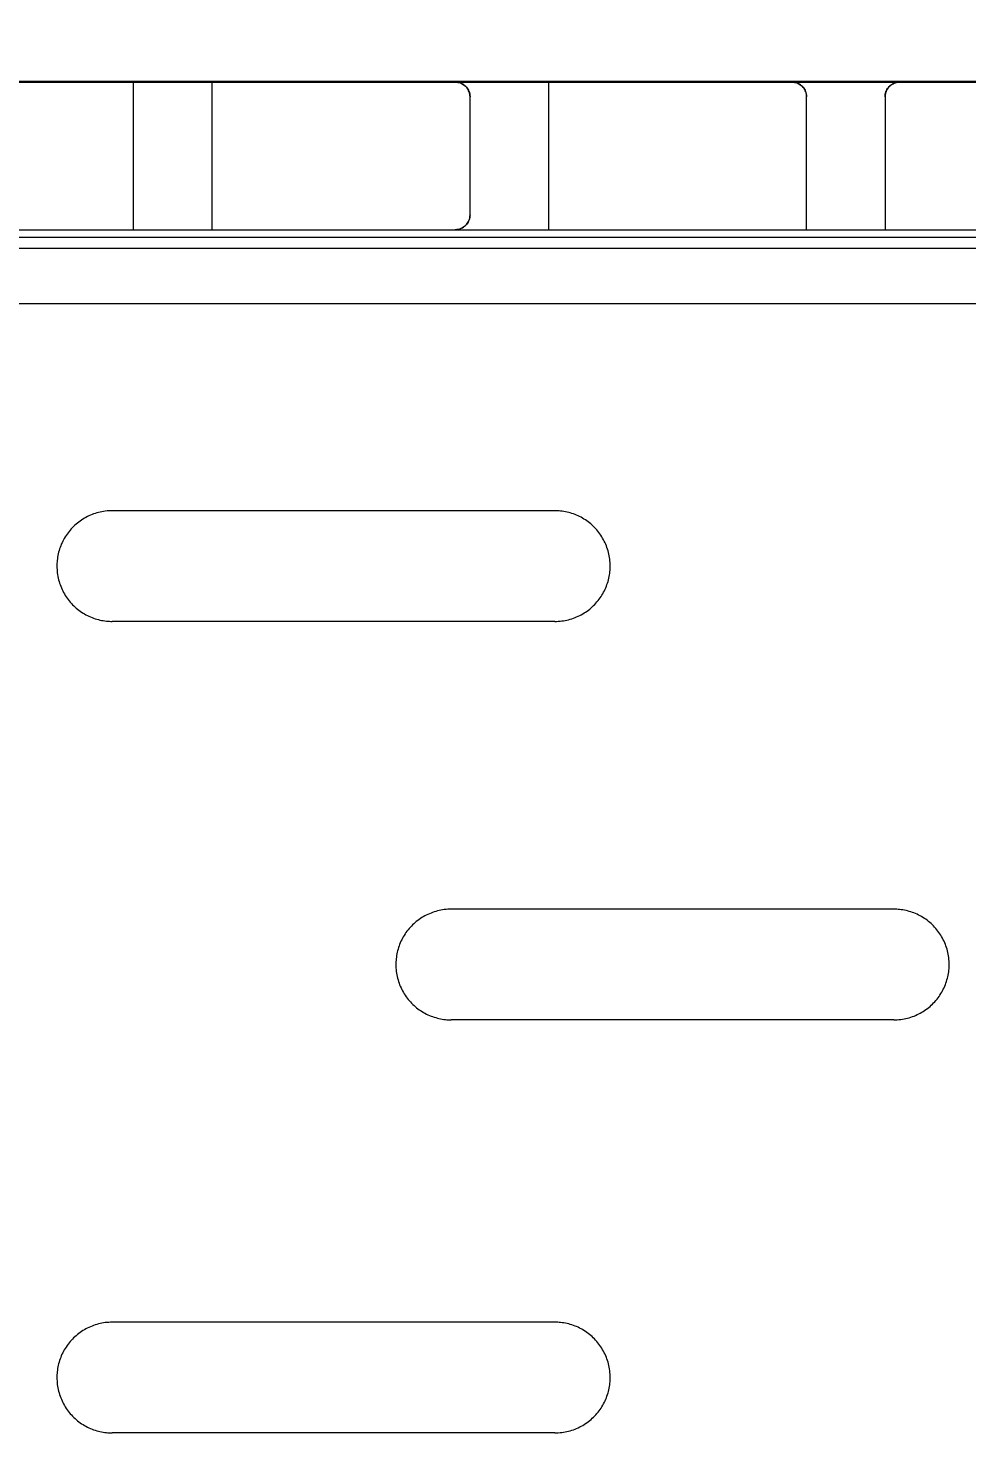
# Model space of a CAD drawing. Header units: millimetres. Extents: x 27531 to 32481, y 14140 to 19587.
# Drawn here: x 31089.9 to 31333.7, y 15457.8 to 15822.7 of the extents above; entities that cross this region are included whole.
import ezdxf

# ---------------------------------------------------------------- set-up
doc = ezdxf.new("R2010")
doc.units = ezdxf.units.MM
doc.header["$LTSCALE"] = 3
doc.layers.add('Warstwa 1', color=7, linetype='Continuous')
doc.styles.get("Standard").update_dxf_attribs({"font": 'arial.ttf'})
doc.dimstyles.new('MATEUSZ', dxfattribs={"dimtxt": 35, "dimasz": 16, "dimexe": 0.18, "dimexo": 0.0625, "dimgap": 0.09, "dimtad": 0, "dimdec": 0, "dimdsep": 46, "dimtxsty": 'Standard', "dimblk": 'DOT', "dimcen": 0.09, "dimse1": 1, "dimse2": 1, "dimadec": 0, "dimazin": 0, "dimtfac": 1, "dimtdec": 0, "dimtofl": 0, "dimtmove": 0, "dimatfit": 3, "dimfxl": 1, "dimtolj": 1, "dimtzin": 0, "dimlwd": 9, "dimlwe": 9, "dimarcsym": 0})

# ---------------------------------------------------------------- blocks, each defined once
blk = doc.blocks.new('dfs')
at = {"layer": 'Warstwa 1', "color": 7, "lineweight": 18}
for points in [[(-14009.75, 39789.02), (-13365.2, 39789.02)], [(-14009.75, 39789.02), (-13365.2, 39789.02)], [(-14009.75, 39788.8), (-13365.2, 39788.8)], [(-14009.75, 39788.8), (-13365.2, 39788.8)], [(-13736.47, 39788.8), (-13793.96, 39788.8)], [(-13736.47, 39788.8), (-13793.96, 39788.8)], [(-13736.47, 39753.96), (-13736.47, 39788.8)], [(-13736.47, 39753.96), (-13736.47, 39788.8)], [(-13736.47, 39788.8), (-13736.47, 39788.8)], [(-13660.47, 39788.8), (-13717.96, 39788.8)], [(-13717.96, 39788.8), (-13717.96, 39753.96)], [(-13717.96, 39788.8), (-13717.96, 39753.96)], [(-13717.96, 39788.8), (-13717.96, 39788.8)], [(-13660.47, 39788.8), (-13717.96, 39788.8)], [(-13580.99, 39788.8), (-13638.48, 39788.8)], [(-13638.48, 39788.8), (-13638.48, 39753.96)], [(-13638.48, 39788.8), (-13638.48, 39753.96)], [(-13638.48, 39788.8), (-13638.48, 39788.8)], [(-13580.99, 39788.8), (-13638.48, 39788.8)], [(-13501.51, 39788.8), (-13555.52, 39788.8)], [(-13501.51, 39788.8), (-13555.52, 39788.8)], [(-13656.99, 39757.45), (-13656.99, 39785.32)], [(-13656.99, 39757.45), (-13656.99, 39785.32)], [(-13577.51, 39753.96), (-13577.51, 39785.32)], [(-13577.51, 39753.96), (-13577.51, 39785.32)], [(-13559, 39785.32), (-13559, 39753.96)], [(-13559, 39785.32), (-13559, 39753.96)], [(-14010.62, 39753.96), (-13366.07, 39753.96)], [(-14010.62, 39753.96), (-13366.07, 39753.96)], [(-14009.75, 39753.96), (-13365.2, 39753.96)], [(-14009.75, 39753.96), (-13365.2, 39753.96)], [(-14009.75, 39753.96), (-13365.2, 39753.96)], [(-14009.75, 39753.96), (-13365.2, 39753.96)], [(-14009.75, 39753.96), (-13365.2, 39753.96)], [(-14009.75, 39753.96), (-13365.2, 39753.96)], [(-14009.75, 39753.96), (-13365.2, 39753.96)], [(-14009.75, 39753.96), (-13365.2, 39753.96)], [(-13797.44, 39753.96), (-13736.47, 39753.96)], [(-13797.44, 39753.96), (-13736.47, 39753.96)], [(-13736.47, 39753.96), (-13736.47, 39753.96)], [(-13717.96, 39753.96), (-13660.47, 39753.96)], [(-13717.96, 39753.96), (-13717.96, 39753.96)], [(-13717.96, 39753.96), (-13660.47, 39753.96)], [(-13638.48, 39753.96), (-13577.51, 39753.96)], [(-13638.48, 39753.96), (-13638.48, 39753.96)], [(-13638.48, 39753.96), (-13577.51, 39753.96)], [(-13577.51, 39753.96), (-13577.51, 39753.96)], [(-13559, 39753.96), (-13498.03, 39753.96)], [(-13559, 39753.96), (-13559, 39753.96)], [(-13559, 39753.96), (-13498.03, 39753.96)], [(-14009.75, 39752.22), (-13365.2, 39752.22)], [(-14009.75, 39752.22), (-13365.2, 39752.22)], [(-14010.62, 39749.61), (-13366.07, 39749.61)], [(-14010.62, 39749.61), (-13366.07, 39749.61)], [(-14009.75, 39749.61), (-13365.2, 39749.61)], [(-14009.75, 39749.61), (-13365.2, 39749.61)], [(-13976, 39736.54), (-13398.95, 39736.54)], [(-13976, 39736.54), (-13398.95, 39736.54)], [(-13976, 39736.54), (-13398.95, 39736.54)], [(-13976, 39736.54), (-13398.95, 39736.54)]]:
    blk.add_lwpolyline(points, dxfattribs=at)
for points, knots in [([(-13660.47, 39788.8), (-13660.09, 39788.8), (-13659.65, 39788.72), (-13659.29, 39788.6), (-13658.93, 39788.46), (-13658.56, 39788.25), (-13658.26, 39788.01), (-13657.96, 39787.76), (-13657.7, 39787.46), (-13657.5, 39787.13), (-13657.29, 39786.79), (-13657.15, 39786.45), (-13657.07, 39786.06), (-13657.01, 39785.81), (-13656.99, 39785.58), (-13656.99, 39785.32)], [0, 0, 0, 0, 1, 1, 1, 2, 2, 2, 3, 3, 3, 4, 4, 4, 5, 5, 5, 5]), ([(-13656.99, 39785.32), (-13656.99, 39785.7), (-13657.07, 39786.15), (-13657.2, 39786.5), (-13657.33, 39786.87), (-13657.54, 39787.23), (-13657.78, 39787.53), (-13658.03, 39787.83), (-13658.33, 39788.09), (-13658.66, 39788.3), (-13659, 39788.5), (-13659.34, 39788.64), (-13659.73, 39788.72), (-13659.98, 39788.78), (-13660.22, 39788.8), (-13660.47, 39788.8)], [0, 0, 0, 0, 1, 1, 1, 2, 2, 2, 3, 3, 3, 4, 4, 4, 5, 5, 5, 5]), ([(-13580.99, 39788.8), (-13580.61, 39788.8), (-13580.16, 39788.72), (-13579.81, 39788.6), (-13579.45, 39788.46), (-13579.08, 39788.25), (-13578.78, 39788.01), (-13578.48, 39787.76), (-13578.22, 39787.46), (-13578.02, 39787.13), (-13577.81, 39786.79), (-13577.67, 39786.45), (-13577.59, 39786.06), (-13577.53, 39785.81), (-13577.51, 39785.58), (-13577.51, 39785.32)], [0, 0, 0, 0, 1, 1, 1, 2, 2, 2, 3, 3, 3, 4, 4, 4, 5, 5, 5, 5]), ([(-13577.51, 39785.32), (-13577.51, 39785.7), (-13577.59, 39786.15), (-13577.72, 39786.5), (-13577.85, 39786.87), (-13578.06, 39787.23), (-13578.3, 39787.53), (-13578.55, 39787.83), (-13578.85, 39788.09), (-13579.18, 39788.3), (-13579.52, 39788.5), (-13579.86, 39788.64), (-13580.25, 39788.72), (-13580.5, 39788.78), (-13580.74, 39788.8), (-13580.99, 39788.8)], [0, 0, 0, 0, 1, 1, 1, 2, 2, 2, 3, 3, 3, 4, 4, 4, 5, 5, 5, 5]), ([(-13559, 39785.32), (-13559, 39785.7), (-13558.92, 39786.15), (-13558.79, 39786.5), (-13558.66, 39786.87), (-13558.45, 39787.23), (-13558.21, 39787.53), (-13557.96, 39787.83), (-13557.66, 39788.09), (-13557.32, 39788.3), (-13556.99, 39788.5), (-13556.64, 39788.64), (-13556.26, 39788.72), (-13556, 39788.78), (-13555.77, 39788.8), (-13555.52, 39788.8)], [0, 0, 0, 0, 1, 1, 1, 2, 2, 2, 3, 3, 3, 4, 4, 4, 5, 5, 5, 5]), ([(-13555.52, 39788.8), (-13555.9, 39788.8), (-13556.34, 39788.72), (-13556.7, 39788.6), (-13557.06, 39788.46), (-13557.43, 39788.25), (-13557.73, 39788.01), (-13558.03, 39787.76), (-13558.29, 39787.46), (-13558.49, 39787.13), (-13558.7, 39786.79), (-13558.84, 39786.45), (-13558.92, 39786.06), (-13558.97, 39785.81), (-13559, 39785.58), (-13559, 39785.32)], [0, 0, 0, 0, 1, 1, 1, 2, 2, 2, 3, 3, 3, 4, 4, 4, 5, 5, 5, 5]), ([(-13660.47, 39753.96), (-13660.09, 39753.96), (-13659.65, 39754.04), (-13659.29, 39754.17), (-13658.93, 39754.3), (-13658.56, 39754.51), (-13658.26, 39754.76), (-13657.96, 39755), (-13657.7, 39755.3), (-13657.5, 39755.64), (-13657.29, 39755.98), (-13657.15, 39756.32), (-13657.07, 39756.71), (-13657.01, 39756.96), (-13656.99, 39757.19), (-13656.99, 39757.45)], [0, 0, 0, 0, 1, 1, 1, 2, 2, 2, 3, 3, 3, 4, 4, 4, 5, 5, 5, 5]), ([(-13656.99, 39757.45), (-13656.99, 39757.07), (-13657.07, 39756.62), (-13657.2, 39756.26), (-13657.33, 39755.9), (-13657.54, 39755.53), (-13657.78, 39755.23), (-13658.03, 39754.93), (-13658.33, 39754.67), (-13658.66, 39754.47), (-13659, 39754.26), (-13659.34, 39754.13), (-13659.73, 39754.04), (-13659.98, 39753.99), (-13660.22, 39753.96), (-13660.47, 39753.96)], [0, 0, 0, 0, 1, 1, 1, 2, 2, 2, 3, 3, 3, 4, 4, 4, 5, 5, 5, 5]), ([(-13741.48, 39687.6), (-13742.57, 39687.6), (-13743.65, 39687.46), (-13744.71, 39687.19), (-13745.75, 39686.93), (-13746.76, 39686.53), (-13747.71, 39686.02), (-13748.64, 39685.51), (-13749.53, 39684.88), (-13750.31, 39684.16), (-13751.09, 39683.45), (-13751.79, 39682.62), (-13752.37, 39681.74), (-13752.95, 39680.88), (-13753.43, 39679.91), (-13753.78, 39678.93), (-13754.13, 39677.95), (-13754.37, 39676.9), (-13754.47, 39675.87), (-13754.52, 39675.43), (-13754.54, 39674.98), (-13754.54, 39674.53)], [0, 0, 0, 0, 1, 1, 1, 2, 2, 2, 3, 3, 3, 4, 4, 4, 5, 5, 5, 6, 6, 6, 7, 7, 7, 7]), ([(-13741.48, 39687.6), (-13742.57, 39687.6), (-13743.65, 39687.46), (-13744.71, 39687.19), (-13745.75, 39686.93), (-13746.76, 39686.53), (-13747.71, 39686.02), (-13748.64, 39685.51), (-13749.53, 39684.88), (-13750.31, 39684.16), (-13751.09, 39683.45), (-13751.79, 39682.62), (-13752.37, 39681.74), (-13752.95, 39680.88), (-13753.43, 39679.91), (-13753.78, 39678.93), (-13754.13, 39677.95), (-13754.37, 39676.9), (-13754.47, 39675.87), (-13754.52, 39675.43), (-13754.54, 39674.98), (-13754.54, 39674.53)], [0, 0, 0, 0, 1, 1, 1, 2, 2, 2, 3, 3, 3, 4, 4, 4, 5, 5, 5, 6, 6, 6, 7, 7, 7, 7]), ([(-13741.48, 39687.6), (-13742.57, 39687.6), (-13743.65, 39687.46), (-13744.71, 39687.19), (-13745.75, 39686.93), (-13746.76, 39686.53), (-13747.71, 39686.02), (-13748.64, 39685.51), (-13749.53, 39684.88), (-13750.31, 39684.16), (-13751.09, 39683.45), (-13751.79, 39682.62), (-13752.37, 39681.74), (-13752.95, 39680.88), (-13753.43, 39679.91), (-13753.78, 39678.93), (-13754.13, 39677.95), (-13754.37, 39676.9), (-13754.47, 39675.87), (-13754.52, 39675.43), (-13754.54, 39674.98), (-13754.54, 39674.53)], [0, 0, 0, 0, 1, 1, 1, 2, 2, 2, 3, 3, 3, 4, 4, 4, 5, 5, 5, 6, 6, 6, 7, 7, 7, 7]), ([(-13741.48, 39687.6), (-13742.57, 39687.6), (-13743.65, 39687.46), (-13744.71, 39687.19), (-13745.75, 39686.93), (-13746.76, 39686.53), (-13747.71, 39686.02), (-13748.64, 39685.51), (-13749.53, 39684.88), (-13750.31, 39684.16), (-13751.09, 39683.45), (-13751.79, 39682.62), (-13752.37, 39681.74), (-13752.95, 39680.88), (-13753.43, 39679.91), (-13753.78, 39678.93), (-13754.13, 39677.95), (-13754.37, 39676.9), (-13754.47, 39675.87), (-13754.52, 39675.43), (-13754.54, 39674.98), (-13754.54, 39674.53)], [0, 0, 0, 0, 1, 1, 1, 2, 2, 2, 3, 3, 3, 4, 4, 4, 5, 5, 5, 6, 6, 6, 7, 7, 7, 7]), ([(-13623.89, 39674.53), (-13623.89, 39675.63), (-13624.03, 39676.7), (-13624.3, 39677.76), (-13624.56, 39678.81), (-13624.95, 39679.81), (-13625.47, 39680.76), (-13625.99, 39681.71), (-13626.6, 39682.58), (-13627.33, 39683.37), (-13628.05, 39684.15), (-13628.86, 39684.84), (-13629.75, 39685.43), (-13630.63, 39686.01), (-13631.58, 39686.49), (-13632.57, 39686.84), (-13633.55, 39687.19), (-13634.59, 39687.42), (-13635.63, 39687.53), (-13636.07, 39687.57), (-13636.51, 39687.6), (-13636.96, 39687.6)], [0, 0, 0, 0, 1, 1, 1, 2, 2, 2, 3, 3, 3, 4, 4, 4, 5, 5, 5, 6, 6, 6, 7, 7, 7, 7]), ([(-13623.89, 39674.53), (-13623.89, 39675.63), (-13624.03, 39676.7), (-13624.3, 39677.76), (-13624.56, 39678.81), (-13624.95, 39679.81), (-13625.47, 39680.76), (-13625.99, 39681.71), (-13626.6, 39682.58), (-13627.33, 39683.37), (-13628.05, 39684.15), (-13628.86, 39684.84), (-13629.75, 39685.43), (-13630.63, 39686.01), (-13631.58, 39686.49), (-13632.57, 39686.84), (-13633.55, 39687.19), (-13634.59, 39687.42), (-13635.63, 39687.53), (-13636.07, 39687.57), (-13636.51, 39687.6), (-13636.96, 39687.6)], [0, 0, 0, 0, 1, 1, 1, 2, 2, 2, 3, 3, 3, 4, 4, 4, 5, 5, 5, 6, 6, 6, 7, 7, 7, 7]), ([(-13623.89, 39674.53), (-13623.89, 39675.63), (-13624.03, 39676.7), (-13624.3, 39677.76), (-13624.56, 39678.81), (-13624.95, 39679.81), (-13625.47, 39680.76), (-13625.99, 39681.71), (-13626.6, 39682.58), (-13627.33, 39683.37), (-13628.05, 39684.15), (-13628.86, 39684.84), (-13629.75, 39685.43), (-13630.63, 39686.01), (-13631.58, 39686.49), (-13632.57, 39686.84), (-13633.55, 39687.19), (-13634.59, 39687.42), (-13635.63, 39687.53), (-13636.07, 39687.57), (-13636.51, 39687.6), (-13636.96, 39687.6)], [0, 0, 0, 0, 1, 1, 1, 2, 2, 2, 3, 3, 3, 4, 4, 4, 5, 5, 5, 6, 6, 6, 7, 7, 7, 7]), ([(-13623.89, 39674.53), (-13623.89, 39675.63), (-13624.03, 39676.7), (-13624.3, 39677.76), (-13624.56, 39678.81), (-13624.95, 39679.81), (-13625.47, 39680.76), (-13625.99, 39681.71), (-13626.6, 39682.58), (-13627.33, 39683.37), (-13628.05, 39684.15), (-13628.86, 39684.84), (-13629.75, 39685.43), (-13630.63, 39686.01), (-13631.58, 39686.49), (-13632.57, 39686.84), (-13633.55, 39687.19), (-13634.59, 39687.42), (-13635.63, 39687.53), (-13636.07, 39687.57), (-13636.51, 39687.6), (-13636.96, 39687.6)], [0, 0, 0, 0, 1, 1, 1, 2, 2, 2, 3, 3, 3, 4, 4, 4, 5, 5, 5, 6, 6, 6, 7, 7, 7, 7]), ([(-13754.54, 39674.53), (-13754.54, 39673.45), (-13754.4, 39672.35), (-13754.14, 39671.3), (-13753.87, 39670.26), (-13753.47, 39669.25), (-13752.96, 39668.3), (-13752.45, 39667.36), (-13751.83, 39666.49), (-13751.1, 39665.7), (-13750.38, 39664.91), (-13749.58, 39664.23), (-13748.69, 39663.64), (-13747.8, 39663.05), (-13746.87, 39662.59), (-13745.87, 39662.23), (-13744.88, 39661.87), (-13743.87, 39661.64), (-13742.82, 39661.54), (-13742.37, 39661.49), (-13741.93, 39661.47), (-13741.48, 39661.47)], [0, 0, 0, 0, 1, 1, 1, 2, 2, 2, 3, 3, 3, 4, 4, 4, 5, 5, 5, 6, 6, 6, 7, 7, 7, 7]), ([(-13754.54, 39674.53), (-13754.54, 39673.45), (-13754.4, 39672.35), (-13754.14, 39671.3), (-13753.87, 39670.26), (-13753.47, 39669.25), (-13752.96, 39668.3), (-13752.45, 39667.36), (-13751.83, 39666.49), (-13751.1, 39665.7), (-13750.38, 39664.91), (-13749.58, 39664.23), (-13748.69, 39663.64), (-13747.8, 39663.05), (-13746.87, 39662.59), (-13745.87, 39662.23), (-13744.88, 39661.87), (-13743.87, 39661.64), (-13742.82, 39661.54), (-13742.37, 39661.49), (-13741.93, 39661.47), (-13741.48, 39661.47)], [0, 0, 0, 0, 1, 1, 1, 2, 2, 2, 3, 3, 3, 4, 4, 4, 5, 5, 5, 6, 6, 6, 7, 7, 7, 7]), ([(-13754.54, 39674.53), (-13754.54, 39673.45), (-13754.4, 39672.35), (-13754.14, 39671.3), (-13753.87, 39670.26), (-13753.47, 39669.25), (-13752.96, 39668.3), (-13752.45, 39667.36), (-13751.83, 39666.49), (-13751.1, 39665.7), (-13750.38, 39664.91), (-13749.58, 39664.23), (-13748.69, 39663.64), (-13747.8, 39663.05), (-13746.87, 39662.59), (-13745.87, 39662.23), (-13744.88, 39661.87), (-13743.87, 39661.64), (-13742.82, 39661.54), (-13742.37, 39661.49), (-13741.93, 39661.47), (-13741.48, 39661.47)], [0, 0, 0, 0, 1, 1, 1, 2, 2, 2, 3, 3, 3, 4, 4, 4, 5, 5, 5, 6, 6, 6, 7, 7, 7, 7]), ([(-13754.54, 39674.53), (-13754.54, 39673.45), (-13754.4, 39672.35), (-13754.14, 39671.3), (-13753.87, 39670.26), (-13753.47, 39669.25), (-13752.96, 39668.3), (-13752.45, 39667.36), (-13751.83, 39666.49), (-13751.1, 39665.7), (-13750.38, 39664.91), (-13749.58, 39664.23), (-13748.69, 39663.64), (-13747.8, 39663.05), (-13746.87, 39662.59), (-13745.87, 39662.23), (-13744.88, 39661.87), (-13743.87, 39661.64), (-13742.82, 39661.54), (-13742.37, 39661.49), (-13741.93, 39661.47), (-13741.48, 39661.47)], [0, 0, 0, 0, 1, 1, 1, 2, 2, 2, 3, 3, 3, 4, 4, 4, 5, 5, 5, 6, 6, 6, 7, 7, 7, 7]), ([(-13636.96, 39661.47), (-13635.88, 39661.47), (-13634.77, 39661.61), (-13633.73, 39661.87), (-13632.7, 39662.13), (-13631.66, 39662.54), (-13630.72, 39663.05), (-13629.8, 39663.55), (-13628.89, 39664.2), (-13628.12, 39664.91), (-13627.35, 39665.62), (-13626.64, 39666.45), (-13626.06, 39667.33), (-13625.48, 39668.2), (-13625, 39669.16), (-13624.65, 39670.15), (-13624.3, 39671.13), (-13624.06, 39672.16), (-13623.96, 39673.2), (-13623.91, 39673.64), (-13623.89, 39674.09), (-13623.89, 39674.53)], [0, 0, 0, 0, 1, 1, 1, 2, 2, 2, 3, 3, 3, 4, 4, 4, 5, 5, 5, 6, 6, 6, 7, 7, 7, 7]), ([(-13636.96, 39661.47), (-13635.88, 39661.47), (-13634.77, 39661.61), (-13633.73, 39661.87), (-13632.7, 39662.13), (-13631.66, 39662.54), (-13630.72, 39663.05), (-13629.8, 39663.55), (-13628.89, 39664.2), (-13628.12, 39664.91), (-13627.35, 39665.62), (-13626.64, 39666.45), (-13626.06, 39667.33), (-13625.48, 39668.2), (-13625, 39669.16), (-13624.65, 39670.15), (-13624.3, 39671.13), (-13624.06, 39672.16), (-13623.96, 39673.2), (-13623.91, 39673.64), (-13623.89, 39674.09), (-13623.89, 39674.53)], [0, 0, 0, 0, 1, 1, 1, 2, 2, 2, 3, 3, 3, 4, 4, 4, 5, 5, 5, 6, 6, 6, 7, 7, 7, 7]), ([(-13636.96, 39661.47), (-13635.88, 39661.47), (-13634.77, 39661.61), (-13633.73, 39661.87), (-13632.7, 39662.13), (-13631.66, 39662.54), (-13630.72, 39663.05), (-13629.8, 39663.55), (-13628.89, 39664.2), (-13628.12, 39664.91), (-13627.35, 39665.62), (-13626.64, 39666.45), (-13626.06, 39667.33), (-13625.48, 39668.2), (-13625, 39669.16), (-13624.65, 39670.15), (-13624.3, 39671.13), (-13624.06, 39672.16), (-13623.96, 39673.2), (-13623.91, 39673.64), (-13623.89, 39674.09), (-13623.89, 39674.53)], [0, 0, 0, 0, 1, 1, 1, 2, 2, 2, 3, 3, 3, 4, 4, 4, 5, 5, 5, 6, 6, 6, 7, 7, 7, 7]), ([(-13636.96, 39661.47), (-13635.88, 39661.47), (-13634.77, 39661.61), (-13633.73, 39661.87), (-13632.7, 39662.13), (-13631.66, 39662.54), (-13630.72, 39663.05), (-13629.8, 39663.55), (-13628.89, 39664.2), (-13628.12, 39664.91), (-13627.35, 39665.62), (-13626.64, 39666.45), (-13626.06, 39667.33), (-13625.48, 39668.2), (-13625, 39669.16), (-13624.65, 39670.15), (-13624.3, 39671.13), (-13624.06, 39672.16), (-13623.96, 39673.2), (-13623.91, 39673.64), (-13623.89, 39674.09), (-13623.89, 39674.53)], [0, 0, 0, 0, 1, 1, 1, 2, 2, 2, 3, 3, 3, 4, 4, 4, 5, 5, 5, 6, 6, 6, 7, 7, 7, 7]), ([(-13661.44, 39593.51), (-13662.52, 39593.51), (-13663.62, 39593.37), (-13664.66, 39593.1), (-13665.7, 39592.84), (-13666.73, 39592.43), (-13667.67, 39591.92), (-13668.59, 39591.42), (-13669.5, 39590.78), (-13670.27, 39590.07), (-13671.04, 39589.36), (-13671.76, 39588.52), (-13672.33, 39587.65), (-13672.9, 39586.79), (-13673.39, 39585.81), (-13673.74, 39584.83), (-13674.09, 39583.86), (-13674.33, 39582.81), (-13674.43, 39581.78), (-13674.48, 39581.34), (-13674.5, 39580.89), (-13674.5, 39580.44)], [0, 0, 0, 0, 1, 1, 1, 2, 2, 2, 3, 3, 3, 4, 4, 4, 5, 5, 5, 6, 6, 6, 7, 7, 7, 7]), ([(-13661.44, 39593.51), (-13662.52, 39593.51), (-13663.62, 39593.37), (-13664.66, 39593.1), (-13665.7, 39592.84), (-13666.73, 39592.43), (-13667.67, 39591.92), (-13668.59, 39591.42), (-13669.5, 39590.78), (-13670.27, 39590.07), (-13671.04, 39589.36), (-13671.76, 39588.52), (-13672.33, 39587.65), (-13672.9, 39586.79), (-13673.39, 39585.81), (-13673.74, 39584.83), (-13674.09, 39583.86), (-13674.33, 39582.81), (-13674.43, 39581.78), (-13674.48, 39581.34), (-13674.5, 39580.89), (-13674.5, 39580.44)], [0, 0, 0, 0, 1, 1, 1, 2, 2, 2, 3, 3, 3, 4, 4, 4, 5, 5, 5, 6, 6, 6, 7, 7, 7, 7]), ([(-13661.44, 39593.51), (-13662.52, 39593.51), (-13663.62, 39593.37), (-13664.66, 39593.1), (-13665.7, 39592.84), (-13666.73, 39592.43), (-13667.67, 39591.92), (-13668.59, 39591.42), (-13669.5, 39590.78), (-13670.27, 39590.07), (-13671.04, 39589.36), (-13671.76, 39588.52), (-13672.33, 39587.65), (-13672.9, 39586.79), (-13673.39, 39585.81), (-13673.74, 39584.83), (-13674.09, 39583.86), (-13674.33, 39582.81), (-13674.43, 39581.78), (-13674.48, 39581.34), (-13674.5, 39580.89), (-13674.5, 39580.44)], [0, 0, 0, 0, 1, 1, 1, 2, 2, 2, 3, 3, 3, 4, 4, 4, 5, 5, 5, 6, 6, 6, 7, 7, 7, 7]), ([(-13661.44, 39593.51), (-13662.52, 39593.51), (-13663.62, 39593.37), (-13664.66, 39593.1), (-13665.7, 39592.84), (-13666.73, 39592.43), (-13667.67, 39591.92), (-13668.59, 39591.42), (-13669.5, 39590.78), (-13670.27, 39590.07), (-13671.04, 39589.36), (-13671.76, 39588.52), (-13672.33, 39587.65), (-13672.9, 39586.79), (-13673.39, 39585.81), (-13673.74, 39584.83), (-13674.09, 39583.86), (-13674.33, 39582.81), (-13674.43, 39581.78), (-13674.48, 39581.34), (-13674.5, 39580.89), (-13674.5, 39580.44)], [0, 0, 0, 0, 1, 1, 1, 2, 2, 2, 3, 3, 3, 4, 4, 4, 5, 5, 5, 6, 6, 6, 7, 7, 7, 7]), ([(-13543.85, 39580.44), (-13543.85, 39581.55), (-13543.98, 39582.59), (-13544.25, 39583.67), (-13544.53, 39584.74), (-13544.91, 39585.7), (-13545.43, 39586.67), (-13545.95, 39587.63), (-13546.55, 39588.48), (-13547.29, 39589.28), (-13548.01, 39590.07), (-13548.81, 39590.75), (-13549.71, 39591.34), (-13550.59, 39591.92), (-13551.54, 39592.39), (-13552.53, 39592.75), (-13553.51, 39593.1), (-13554.55, 39593.33), (-13555.58, 39593.44), (-13556.02, 39593.48), (-13556.47, 39593.51), (-13556.91, 39593.51)], [0, 0, 0, 0, 1, 1, 1, 2, 2, 2, 3, 3, 3, 4, 4, 4, 5, 5, 5, 6, 6, 6, 7, 7, 7, 7]), ([(-13543.85, 39580.44), (-13543.85, 39581.55), (-13543.98, 39582.59), (-13544.25, 39583.67), (-13544.53, 39584.74), (-13544.91, 39585.7), (-13545.43, 39586.67), (-13545.95, 39587.63), (-13546.55, 39588.48), (-13547.29, 39589.28), (-13548.01, 39590.07), (-13548.81, 39590.75), (-13549.71, 39591.34), (-13550.59, 39591.92), (-13551.54, 39592.39), (-13552.53, 39592.75), (-13553.51, 39593.1), (-13554.55, 39593.33), (-13555.58, 39593.44), (-13556.02, 39593.48), (-13556.47, 39593.51), (-13556.91, 39593.51)], [0, 0, 0, 0, 1, 1, 1, 2, 2, 2, 3, 3, 3, 4, 4, 4, 5, 5, 5, 6, 6, 6, 7, 7, 7, 7]), ([(-13543.85, 39580.44), (-13543.85, 39581.55), (-13543.98, 39582.59), (-13544.25, 39583.67), (-13544.53, 39584.74), (-13544.91, 39585.7), (-13545.43, 39586.67), (-13545.95, 39587.63), (-13546.55, 39588.48), (-13547.29, 39589.28), (-13548.01, 39590.07), (-13548.81, 39590.75), (-13549.71, 39591.34), (-13550.59, 39591.92), (-13551.54, 39592.39), (-13552.53, 39592.75), (-13553.51, 39593.1), (-13554.55, 39593.33), (-13555.58, 39593.44), (-13556.02, 39593.48), (-13556.47, 39593.51), (-13556.91, 39593.51)], [0, 0, 0, 0, 1, 1, 1, 2, 2, 2, 3, 3, 3, 4, 4, 4, 5, 5, 5, 6, 6, 6, 7, 7, 7, 7]), ([(-13543.85, 39580.44), (-13543.85, 39581.55), (-13543.98, 39582.59), (-13544.25, 39583.67), (-13544.53, 39584.74), (-13544.91, 39585.7), (-13545.43, 39586.67), (-13545.95, 39587.63), (-13546.55, 39588.48), (-13547.29, 39589.28), (-13548.01, 39590.07), (-13548.81, 39590.75), (-13549.71, 39591.34), (-13550.59, 39591.92), (-13551.54, 39592.39), (-13552.53, 39592.75), (-13553.51, 39593.1), (-13554.55, 39593.33), (-13555.58, 39593.44), (-13556.02, 39593.48), (-13556.47, 39593.51), (-13556.91, 39593.51)], [0, 0, 0, 0, 1, 1, 1, 2, 2, 2, 3, 3, 3, 4, 4, 4, 5, 5, 5, 6, 6, 6, 7, 7, 7, 7]), ([(-13674.5, 39580.44), (-13674.5, 39579.35), (-13674.37, 39578.27), (-13674.1, 39577.21), (-13673.83, 39576.16), (-13673.44, 39575.17), (-13672.92, 39574.21), (-13672.4, 39573.25), (-13671.8, 39572.41), (-13671.06, 39571.61), (-13670.33, 39570.81), (-13669.55, 39570.14), (-13668.65, 39569.55), (-13667.76, 39568.96), (-13666.83, 39568.49), (-13665.83, 39568.14), (-13664.84, 39567.78), (-13663.82, 39567.55), (-13662.78, 39567.44), (-13662.33, 39567.4), (-13661.88, 39567.37), (-13661.44, 39567.37)], [0, 0, 0, 0, 1, 1, 1, 2, 2, 2, 3, 3, 3, 4, 4, 4, 5, 5, 5, 6, 6, 6, 7, 7, 7, 7]), ([(-13674.5, 39580.44), (-13674.5, 39579.35), (-13674.37, 39578.27), (-13674.1, 39577.21), (-13673.83, 39576.16), (-13673.44, 39575.17), (-13672.92, 39574.21), (-13672.4, 39573.25), (-13671.8, 39572.41), (-13671.06, 39571.61), (-13670.33, 39570.81), (-13669.55, 39570.14), (-13668.65, 39569.55), (-13667.76, 39568.96), (-13666.83, 39568.49), (-13665.83, 39568.14), (-13664.84, 39567.78), (-13663.82, 39567.55), (-13662.78, 39567.44), (-13662.33, 39567.4), (-13661.88, 39567.37), (-13661.44, 39567.37)], [0, 0, 0, 0, 1, 1, 1, 2, 2, 2, 3, 3, 3, 4, 4, 4, 5, 5, 5, 6, 6, 6, 7, 7, 7, 7]), ([(-13674.5, 39580.44), (-13674.5, 39579.35), (-13674.37, 39578.27), (-13674.1, 39577.21), (-13673.83, 39576.16), (-13673.44, 39575.17), (-13672.92, 39574.21), (-13672.4, 39573.25), (-13671.8, 39572.41), (-13671.06, 39571.61), (-13670.33, 39570.81), (-13669.55, 39570.14), (-13668.65, 39569.55), (-13667.76, 39568.96), (-13666.83, 39568.49), (-13665.83, 39568.14), (-13664.84, 39567.78), (-13663.82, 39567.55), (-13662.78, 39567.44), (-13662.33, 39567.4), (-13661.88, 39567.37), (-13661.44, 39567.37)], [0, 0, 0, 0, 1, 1, 1, 2, 2, 2, 3, 3, 3, 4, 4, 4, 5, 5, 5, 6, 6, 6, 7, 7, 7, 7]), ([(-13674.5, 39580.44), (-13674.5, 39579.35), (-13674.37, 39578.27), (-13674.1, 39577.21), (-13673.83, 39576.16), (-13673.44, 39575.17), (-13672.92, 39574.21), (-13672.4, 39573.25), (-13671.8, 39572.41), (-13671.06, 39571.61), (-13670.33, 39570.81), (-13669.55, 39570.14), (-13668.65, 39569.55), (-13667.76, 39568.96), (-13666.83, 39568.49), (-13665.83, 39568.14), (-13664.84, 39567.78), (-13663.82, 39567.55), (-13662.78, 39567.44), (-13662.33, 39567.4), (-13661.88, 39567.37), (-13661.44, 39567.37)], [0, 0, 0, 0, 1, 1, 1, 2, 2, 2, 3, 3, 3, 4, 4, 4, 5, 5, 5, 6, 6, 6, 7, 7, 7, 7]), ([(-13556.91, 39567.37), (-13555.85, 39567.37), (-13554.72, 39567.52), (-13553.69, 39567.78), (-13552.67, 39568.04), (-13551.6, 39568.46), (-13550.68, 39568.96), (-13549.77, 39569.45), (-13548.84, 39570.11), (-13548.08, 39570.82), (-13547.31, 39571.52), (-13546.59, 39572.37), (-13546.02, 39573.23), (-13545.44, 39574.1), (-13544.96, 39575.07), (-13544.61, 39576.06), (-13544.25, 39577.05), (-13544.02, 39578.06), (-13543.92, 39579.11), (-13543.87, 39579.55), (-13543.85, 39579.99), (-13543.85, 39580.44)], [0, 0, 0, 0, 1, 1, 1, 2, 2, 2, 3, 3, 3, 4, 4, 4, 5, 5, 5, 6, 6, 6, 7, 7, 7, 7]), ([(-13556.91, 39567.37), (-13555.85, 39567.37), (-13554.72, 39567.52), (-13553.69, 39567.78), (-13552.67, 39568.04), (-13551.6, 39568.46), (-13550.68, 39568.96), (-13549.77, 39569.45), (-13548.84, 39570.11), (-13548.08, 39570.82), (-13547.31, 39571.52), (-13546.59, 39572.37), (-13546.02, 39573.23), (-13545.44, 39574.1), (-13544.96, 39575.07), (-13544.61, 39576.06), (-13544.25, 39577.05), (-13544.02, 39578.06), (-13543.92, 39579.11), (-13543.87, 39579.55), (-13543.85, 39579.99), (-13543.85, 39580.44)], [0, 0, 0, 0, 1, 1, 1, 2, 2, 2, 3, 3, 3, 4, 4, 4, 5, 5, 5, 6, 6, 6, 7, 7, 7, 7]), ([(-13556.91, 39567.37), (-13555.85, 39567.37), (-13554.72, 39567.52), (-13553.69, 39567.78), (-13552.67, 39568.04), (-13551.6, 39568.46), (-13550.68, 39568.96), (-13549.77, 39569.45), (-13548.84, 39570.11), (-13548.08, 39570.82), (-13547.31, 39571.52), (-13546.59, 39572.37), (-13546.02, 39573.23), (-13545.44, 39574.1), (-13544.96, 39575.07), (-13544.61, 39576.06), (-13544.25, 39577.05), (-13544.02, 39578.06), (-13543.92, 39579.11), (-13543.87, 39579.55), (-13543.85, 39579.99), (-13543.85, 39580.44)], [0, 0, 0, 0, 1, 1, 1, 2, 2, 2, 3, 3, 3, 4, 4, 4, 5, 5, 5, 6, 6, 6, 7, 7, 7, 7]), ([(-13556.91, 39567.37), (-13555.85, 39567.37), (-13554.72, 39567.52), (-13553.69, 39567.78), (-13552.67, 39568.04), (-13551.6, 39568.46), (-13550.68, 39568.96), (-13549.77, 39569.45), (-13548.84, 39570.11), (-13548.08, 39570.82), (-13547.31, 39571.52), (-13546.59, 39572.37), (-13546.02, 39573.23), (-13545.44, 39574.1), (-13544.96, 39575.07), (-13544.61, 39576.06), (-13544.25, 39577.05), (-13544.02, 39578.06), (-13543.92, 39579.11), (-13543.87, 39579.55), (-13543.85, 39579.99), (-13543.85, 39580.44)], [0, 0, 0, 0, 1, 1, 1, 2, 2, 2, 3, 3, 3, 4, 4, 4, 5, 5, 5, 6, 6, 6, 7, 7, 7, 7]), ([(-13741.48, 39495.97), (-13742.57, 39495.97), (-13743.65, 39495.84), (-13744.71, 39495.57), (-13745.74, 39495.31), (-13746.77, 39494.9), (-13747.71, 39494.39), (-13748.63, 39493.89), (-13749.54, 39493.24), (-13750.31, 39492.54), (-13751.07, 39491.84), (-13751.8, 39490.98), (-13752.37, 39490.12), (-13752.94, 39489.27), (-13753.44, 39488.27), (-13753.78, 39487.3), (-13754.12, 39486.35), (-13754.37, 39485.26), (-13754.47, 39484.25), (-13754.52, 39483.81), (-13754.54, 39483.35), (-13754.54, 39482.91)], [0, 0, 0, 0, 1, 1, 1, 2, 2, 2, 3, 3, 3, 4, 4, 4, 5, 5, 5, 6, 6, 6, 7, 7, 7, 7]), ([(-13741.48, 39495.97), (-13742.57, 39495.97), (-13743.65, 39495.84), (-13744.71, 39495.57), (-13745.74, 39495.31), (-13746.77, 39494.9), (-13747.71, 39494.39), (-13748.63, 39493.89), (-13749.54, 39493.24), (-13750.31, 39492.54), (-13751.07, 39491.84), (-13751.8, 39490.98), (-13752.37, 39490.12), (-13752.94, 39489.27), (-13753.44, 39488.27), (-13753.78, 39487.3), (-13754.12, 39486.35), (-13754.37, 39485.26), (-13754.47, 39484.25), (-13754.52, 39483.81), (-13754.54, 39483.35), (-13754.54, 39482.91)], [0, 0, 0, 0, 1, 1, 1, 2, 2, 2, 3, 3, 3, 4, 4, 4, 5, 5, 5, 6, 6, 6, 7, 7, 7, 7]), ([(-13741.48, 39495.97), (-13742.57, 39495.97), (-13743.65, 39495.84), (-13744.71, 39495.57), (-13745.74, 39495.31), (-13746.77, 39494.9), (-13747.71, 39494.39), (-13748.63, 39493.89), (-13749.54, 39493.24), (-13750.31, 39492.54), (-13751.07, 39491.84), (-13751.8, 39490.98), (-13752.37, 39490.12), (-13752.94, 39489.27), (-13753.44, 39488.27), (-13753.78, 39487.3), (-13754.12, 39486.35), (-13754.37, 39485.26), (-13754.47, 39484.25), (-13754.52, 39483.81), (-13754.54, 39483.35), (-13754.54, 39482.91)], [0, 0, 0, 0, 1, 1, 1, 2, 2, 2, 3, 3, 3, 4, 4, 4, 5, 5, 5, 6, 6, 6, 7, 7, 7, 7]), ([(-13741.48, 39495.97), (-13742.57, 39495.97), (-13743.65, 39495.84), (-13744.71, 39495.57), (-13745.74, 39495.31), (-13746.77, 39494.9), (-13747.71, 39494.39), (-13748.63, 39493.89), (-13749.54, 39493.24), (-13750.31, 39492.54), (-13751.07, 39491.84), (-13751.8, 39490.98), (-13752.37, 39490.12), (-13752.94, 39489.27), (-13753.44, 39488.27), (-13753.78, 39487.3), (-13754.12, 39486.35), (-13754.37, 39485.26), (-13754.47, 39484.25), (-13754.52, 39483.81), (-13754.54, 39483.35), (-13754.54, 39482.91)], [0, 0, 0, 0, 1, 1, 1, 2, 2, 2, 3, 3, 3, 4, 4, 4, 5, 5, 5, 6, 6, 6, 7, 7, 7, 7]), ([(-13623.89, 39482.91), (-13623.89, 39484.01), (-13624.02, 39485.07), (-13624.3, 39486.14), (-13624.57, 39487.21), (-13624.95, 39488.17), (-13625.47, 39489.14), (-13626, 39490.1), (-13626.59, 39490.94), (-13627.33, 39491.74), (-13628.06, 39492.54), (-13628.85, 39493.21), (-13629.75, 39493.81), (-13630.64, 39494.4), (-13631.57, 39494.86), (-13632.57, 39495.22), (-13633.56, 39495.57), (-13634.58, 39495.8), (-13635.63, 39495.91), (-13636.07, 39495.95), (-13636.51, 39495.97), (-13636.96, 39495.97)], [0, 0, 0, 0, 1, 1, 1, 2, 2, 2, 3, 3, 3, 4, 4, 4, 5, 5, 5, 6, 6, 6, 7, 7, 7, 7]), ([(-13623.89, 39482.91), (-13623.89, 39484.01), (-13624.02, 39485.07), (-13624.3, 39486.14), (-13624.57, 39487.21), (-13624.95, 39488.17), (-13625.47, 39489.14), (-13626, 39490.1), (-13626.59, 39490.94), (-13627.33, 39491.74), (-13628.06, 39492.54), (-13628.85, 39493.21), (-13629.75, 39493.81), (-13630.64, 39494.4), (-13631.57, 39494.86), (-13632.57, 39495.22), (-13633.56, 39495.57), (-13634.58, 39495.8), (-13635.63, 39495.91), (-13636.07, 39495.95), (-13636.51, 39495.97), (-13636.96, 39495.97)], [0, 0, 0, 0, 1, 1, 1, 2, 2, 2, 3, 3, 3, 4, 4, 4, 5, 5, 5, 6, 6, 6, 7, 7, 7, 7]), ([(-13623.89, 39482.91), (-13623.89, 39484.01), (-13624.02, 39485.07), (-13624.3, 39486.14), (-13624.57, 39487.21), (-13624.95, 39488.17), (-13625.47, 39489.14), (-13626, 39490.1), (-13626.59, 39490.94), (-13627.33, 39491.74), (-13628.06, 39492.54), (-13628.85, 39493.21), (-13629.75, 39493.81), (-13630.64, 39494.4), (-13631.57, 39494.86), (-13632.57, 39495.22), (-13633.56, 39495.57), (-13634.58, 39495.8), (-13635.63, 39495.91), (-13636.07, 39495.95), (-13636.51, 39495.97), (-13636.96, 39495.97)], [0, 0, 0, 0, 1, 1, 1, 2, 2, 2, 3, 3, 3, 4, 4, 4, 5, 5, 5, 6, 6, 6, 7, 7, 7, 7]), ([(-13623.89, 39482.91), (-13623.89, 39484.01), (-13624.02, 39485.07), (-13624.3, 39486.14), (-13624.57, 39487.21), (-13624.95, 39488.17), (-13625.47, 39489.14), (-13626, 39490.1), (-13626.59, 39490.94), (-13627.33, 39491.74), (-13628.06, 39492.54), (-13628.85, 39493.21), (-13629.75, 39493.81), (-13630.64, 39494.4), (-13631.57, 39494.86), (-13632.57, 39495.22), (-13633.56, 39495.57), (-13634.58, 39495.8), (-13635.63, 39495.91), (-13636.07, 39495.95), (-13636.51, 39495.97), (-13636.96, 39495.97)], [0, 0, 0, 0, 1, 1, 1, 2, 2, 2, 3, 3, 3, 4, 4, 4, 5, 5, 5, 6, 6, 6, 7, 7, 7, 7]), ([(-13754.54, 39482.91), (-13754.54, 39481.83), (-13754.4, 39480.72), (-13754.14, 39479.68), (-13753.87, 39478.63), (-13753.48, 39477.63), (-13752.96, 39476.68), (-13752.44, 39475.71), (-13751.84, 39474.88), (-13751.1, 39474.07), (-13750.36, 39473.27), (-13749.6, 39472.62), (-13748.69, 39472.01), (-13747.79, 39471.42), (-13746.89, 39470.97), (-13745.87, 39470.6), (-13744.87, 39470.25), (-13743.88, 39470.02), (-13742.82, 39469.91), (-13742.37, 39469.87), (-13741.93, 39469.84), (-13741.48, 39469.84)], [0, 0, 0, 0, 1, 1, 1, 2, 2, 2, 3, 3, 3, 4, 4, 4, 5, 5, 5, 6, 6, 6, 7, 7, 7, 7]), ([(-13754.54, 39482.91), (-13754.54, 39481.83), (-13754.4, 39480.72), (-13754.14, 39479.68), (-13753.87, 39478.63), (-13753.48, 39477.63), (-13752.96, 39476.68), (-13752.44, 39475.71), (-13751.84, 39474.88), (-13751.1, 39474.07), (-13750.36, 39473.27), (-13749.6, 39472.62), (-13748.69, 39472.01), (-13747.79, 39471.42), (-13746.89, 39470.97), (-13745.87, 39470.6), (-13744.87, 39470.25), (-13743.88, 39470.02), (-13742.82, 39469.91), (-13742.37, 39469.87), (-13741.93, 39469.84), (-13741.48, 39469.84)], [0, 0, 0, 0, 1, 1, 1, 2, 2, 2, 3, 3, 3, 4, 4, 4, 5, 5, 5, 6, 6, 6, 7, 7, 7, 7]), ([(-13754.54, 39482.91), (-13754.54, 39481.83), (-13754.4, 39480.72), (-13754.14, 39479.68), (-13753.87, 39478.63), (-13753.48, 39477.63), (-13752.96, 39476.68), (-13752.44, 39475.71), (-13751.84, 39474.88), (-13751.1, 39474.07), (-13750.36, 39473.27), (-13749.6, 39472.62), (-13748.69, 39472.01), (-13747.79, 39471.42), (-13746.89, 39470.97), (-13745.87, 39470.6), (-13744.87, 39470.25), (-13743.88, 39470.02), (-13742.82, 39469.91), (-13742.37, 39469.87), (-13741.93, 39469.84), (-13741.48, 39469.84)], [0, 0, 0, 0, 1, 1, 1, 2, 2, 2, 3, 3, 3, 4, 4, 4, 5, 5, 5, 6, 6, 6, 7, 7, 7, 7]), ([(-13754.54, 39482.91), (-13754.54, 39481.83), (-13754.4, 39480.72), (-13754.14, 39479.68), (-13753.87, 39478.63), (-13753.48, 39477.63), (-13752.96, 39476.68), (-13752.44, 39475.71), (-13751.84, 39474.88), (-13751.1, 39474.07), (-13750.36, 39473.27), (-13749.6, 39472.62), (-13748.69, 39472.01), (-13747.79, 39471.42), (-13746.89, 39470.97), (-13745.87, 39470.6), (-13744.87, 39470.25), (-13743.88, 39470.02), (-13742.82, 39469.91), (-13742.37, 39469.87), (-13741.93, 39469.84), (-13741.48, 39469.84)], [0, 0, 0, 0, 1, 1, 1, 2, 2, 2, 3, 3, 3, 4, 4, 4, 5, 5, 5, 6, 6, 6, 7, 7, 7, 7]), ([(-13636.96, 39469.84), (-13635.88, 39469.84), (-13634.77, 39469.98), (-13633.73, 39470.25), (-13632.71, 39470.51), (-13631.65, 39470.92), (-13630.72, 39471.43), (-13629.81, 39471.92), (-13628.88, 39472.59), (-13628.12, 39473.29), (-13627.36, 39473.98), (-13626.62, 39474.85), (-13626.06, 39475.7), (-13625.49, 39476.56), (-13624.99, 39477.56), (-13624.65, 39478.52), (-13624.3, 39479.5), (-13624.06, 39480.55), (-13623.96, 39481.58), (-13623.91, 39482.02), (-13623.89, 39482.46), (-13623.89, 39482.91)], [0, 0, 0, 0, 1, 1, 1, 2, 2, 2, 3, 3, 3, 4, 4, 4, 5, 5, 5, 6, 6, 6, 7, 7, 7, 7]), ([(-13636.96, 39469.84), (-13635.88, 39469.84), (-13634.77, 39469.98), (-13633.73, 39470.25), (-13632.71, 39470.51), (-13631.65, 39470.92), (-13630.72, 39471.43), (-13629.81, 39471.92), (-13628.88, 39472.59), (-13628.12, 39473.29), (-13627.36, 39473.98), (-13626.62, 39474.85), (-13626.06, 39475.7), (-13625.49, 39476.56), (-13624.99, 39477.56), (-13624.65, 39478.52), (-13624.3, 39479.5), (-13624.06, 39480.55), (-13623.96, 39481.58), (-13623.91, 39482.02), (-13623.89, 39482.46), (-13623.89, 39482.91)], [0, 0, 0, 0, 1, 1, 1, 2, 2, 2, 3, 3, 3, 4, 4, 4, 5, 5, 5, 6, 6, 6, 7, 7, 7, 7]), ([(-13636.96, 39469.84), (-13635.88, 39469.84), (-13634.77, 39469.98), (-13633.73, 39470.25), (-13632.71, 39470.51), (-13631.65, 39470.92), (-13630.72, 39471.43), (-13629.81, 39471.92), (-13628.88, 39472.59), (-13628.12, 39473.29), (-13627.36, 39473.98), (-13626.62, 39474.85), (-13626.06, 39475.7), (-13625.49, 39476.56), (-13624.99, 39477.56), (-13624.65, 39478.52), (-13624.3, 39479.5), (-13624.06, 39480.55), (-13623.96, 39481.58), (-13623.91, 39482.02), (-13623.89, 39482.46), (-13623.89, 39482.91)], [0, 0, 0, 0, 1, 1, 1, 2, 2, 2, 3, 3, 3, 4, 4, 4, 5, 5, 5, 6, 6, 6, 7, 7, 7, 7]), ([(-13636.96, 39469.84), (-13635.88, 39469.84), (-13634.77, 39469.98), (-13633.73, 39470.25), (-13632.71, 39470.51), (-13631.65, 39470.92), (-13630.72, 39471.43), (-13629.81, 39471.92), (-13628.88, 39472.59), (-13628.12, 39473.29), (-13627.36, 39473.98), (-13626.62, 39474.85), (-13626.06, 39475.7), (-13625.49, 39476.56), (-13624.99, 39477.56), (-13624.65, 39478.52), (-13624.3, 39479.5), (-13624.06, 39480.55), (-13623.96, 39481.58), (-13623.91, 39482.02), (-13623.89, 39482.46), (-13623.89, 39482.91)], [0, 0, 0, 0, 1, 1, 1, 2, 2, 2, 3, 3, 3, 4, 4, 4, 5, 5, 5, 6, 6, 6, 7, 7, 7, 7])]:
    blk.add_open_spline(points, degree=3, knots=knots, dxfattribs=at)
for points in [[(-13636.96, 39687.6), (-13671.8, 39687.6), (-13706.64, 39687.6), (-13741.48, 39687.6)], [(-13636.96, 39687.6), (-13671.8, 39687.6), (-13706.64, 39687.6), (-13741.48, 39687.6)], [(-13636.96, 39687.6), (-13671.8, 39687.6), (-13706.64, 39687.6), (-13741.48, 39687.6)], [(-13636.96, 39687.6), (-13671.8, 39687.6), (-13706.64, 39687.6), (-13741.48, 39687.6)], [(-13636.96, 39661.47), (-13671.8, 39661.47), (-13706.64, 39661.47), (-13741.48, 39661.47)], [(-13636.96, 39661.47), (-13671.8, 39661.47), (-13706.64, 39661.47), (-13741.48, 39661.47)], [(-13636.96, 39661.47), (-13671.8, 39661.47), (-13706.64, 39661.47), (-13741.48, 39661.47)], [(-13636.96, 39661.47), (-13671.8, 39661.47), (-13706.64, 39661.47), (-13741.48, 39661.47)], [(-13556.91, 39593.51), (-13591.75, 39593.51), (-13626.6, 39593.51), (-13661.44, 39593.51)], [(-13556.91, 39593.51), (-13591.75, 39593.51), (-13626.6, 39593.51), (-13661.44, 39593.51)], [(-13556.91, 39593.51), (-13591.75, 39593.51), (-13626.6, 39593.51), (-13661.44, 39593.51)], [(-13556.91, 39593.51), (-13591.75, 39593.51), (-13626.6, 39593.51), (-13661.44, 39593.51)], [(-13556.91, 39567.37), (-13591.75, 39567.37), (-13626.6, 39567.37), (-13661.44, 39567.37)], [(-13556.91, 39567.37), (-13591.75, 39567.37), (-13626.6, 39567.37), (-13661.44, 39567.37)], [(-13556.91, 39567.37), (-13591.75, 39567.37), (-13626.6, 39567.37), (-13661.44, 39567.37)], [(-13556.91, 39567.37), (-13591.75, 39567.37), (-13626.6, 39567.37), (-13661.44, 39567.37)], [(-13636.96, 39495.97), (-13671.8, 39495.97), (-13706.64, 39495.97), (-13741.48, 39495.97)], [(-13636.96, 39495.97), (-13671.8, 39495.97), (-13706.64, 39495.97), (-13741.48, 39495.97)], [(-13636.96, 39495.97), (-13671.8, 39495.97), (-13706.64, 39495.97), (-13741.48, 39495.97)], [(-13636.96, 39495.97), (-13671.8, 39495.97), (-13706.64, 39495.97), (-13741.48, 39495.97)], [(-13636.96, 39469.84), (-13671.8, 39469.84), (-13706.64, 39469.84), (-13741.48, 39469.84)], [(-13636.96, 39469.84), (-13671.8, 39469.84), (-13706.64, 39469.84), (-13741.48, 39469.84)], [(-13636.96, 39469.84), (-13671.8, 39469.84), (-13706.64, 39469.84), (-13741.48, 39469.84)], [(-13636.96, 39469.84), (-13671.8, 39469.84), (-13706.64, 39469.84), (-13741.48, 39469.84)]]:
    blk.add_open_spline(points, degree=3, dxfattribs=at)
blk = doc.blocks.new('_Dot')
at = {"color": 0, "linetype": 'ByBlock', "lineweight": -2}
blk.add_line((-0.5, 0), (-1, 0), dxfattribs=at)
at = {"color": 0, "linetype": 'ByBlock', "const_width": 0.5}
blk.add_lwpolyline([(-0.25, 0, 1), (0.25, 0, 1)], format="xyb", close=True, dxfattribs=at)
blk = doc.blocks.new('*D43')
at = {"color": 0, "lineweight": 9, "transparency": 16777216}
for p, q in [((30295.07, 16039.3), (31129, 16039.3)), ((32083.07, 16039.3), (31230.29, 16039.3))]:
    blk.add_line(p, q, dxfattribs=at)
at = {"layer": 'Defpoints', "color": 0, "transparency": 16777216}
for p in [(30279.07, 16039.3), (30279.07, 15766.75), (32099.07, 15766.75)]:
    blk.add_point(p, dxfattribs=at)
at = {"color": 0, "lineweight": 9, "transparency": 16777216, "xscale": 16, "yscale": 16, "zscale": 16, "rotation": 180}
blk.add_blockref('_Dot', (30279.07, 16039.3), dxfattribs=at)
at = {"color": 0, "lineweight": 9, "transparency": 16777216, "xscale": 16, "yscale": 16, "zscale": 16}
blk.add_blockref('_Dot', (32099.07, 16039.3), dxfattribs=at)
at = {"color": 0, "transparency": 16777216, "insert": (31179.65, 16039.3), "char_height": 35, "attachment_point": 5}
blk.add_mtext('\\A1;1820', dxfattribs=at)

msp = doc.modelspace()

# ---------------------------------------------------------------- block references
at = {"xscale": 1.1, "yscale": 1.1, "zscale": 1.1}
msp.add_blockref('dfs', (46227.35, -27959.05), dxfattribs=at)

# ---------------------------------------------------------------- dimensions: what is measured, and where the dimension line sits
dim = msp.add_linear_dim(base=(30279.07, 16039.3), p1=(32099.07, 15766.75), p2=(30279.07, 15766.75), angle=180, dimstyle='MATEUSZ')
dim.commit()
dim.dimension.update_dxf_attribs({"geometry": '*D43', "text_midpoint": (31179.65, 16039.3), "dimtype": 160})

doc.saveas('drawing.dxf')
